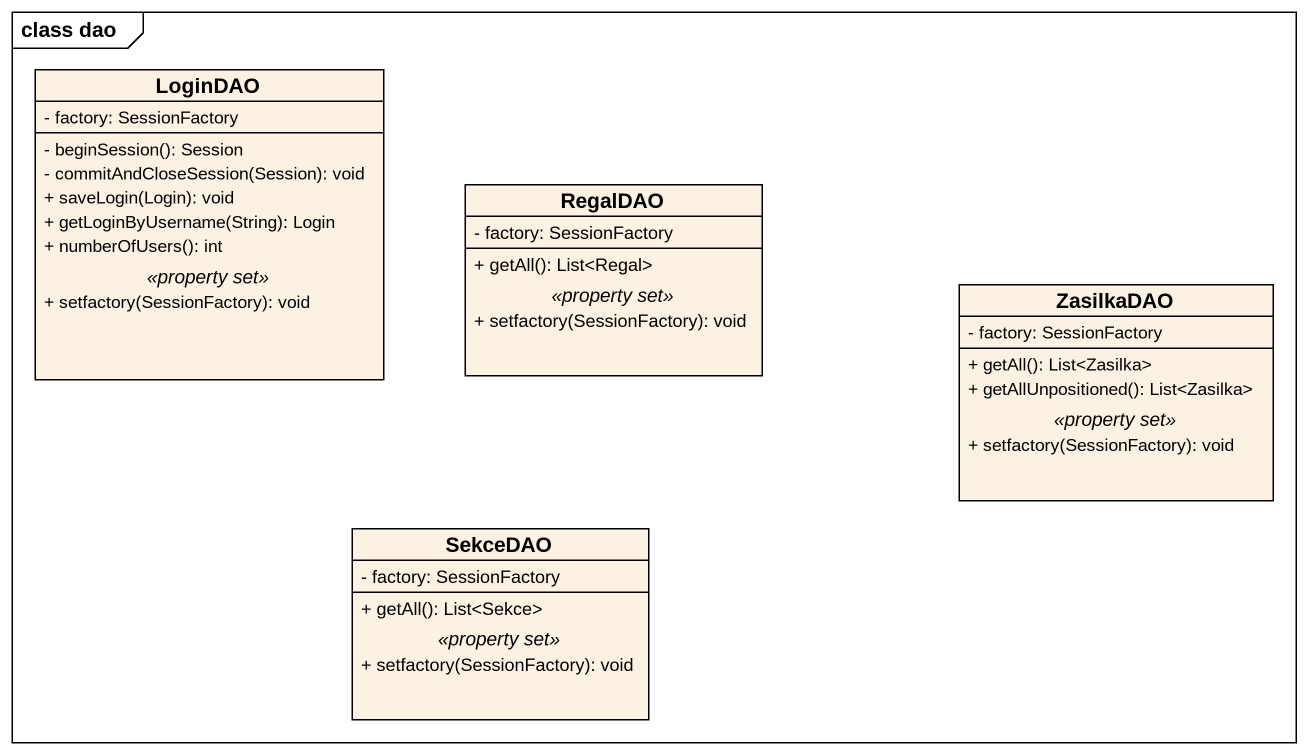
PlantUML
@startuml
mainframe class dao
hide circle
hide empty members
skinparam classAttributeIconSize 0
class LoginDAO {
  - factory: SessionFactory
  --
  - beginSession(): Session
  - commitAndCloseSession(Session): void
  + saveLogin(Login): void
  + getLoginByUsername(String): Login
  + numberOfUsers(): int
  .. <<property set>> ..
  + setfactory(SessionFactory): void
}
class RegalDAO {
  - factory: SessionFactory
  --
  + getAll(): List<Regal>
  .. <<property set>> ..
  + setfactory(SessionFactory): void
}
class ZasilkaDAO {
  - factory: SessionFactory
  --
  + getAll(): List<Zasilka>
  + getAllUnpositioned(): List<Zasilka>
  .. <<property set>> ..
  + setfactory(SessionFactory): void
}
class SekceDAO {
  - factory: SessionFactory
  --
  + getAll(): List<Sekce>
  .. <<property set>> ..
  + setfactory(SessionFactory): void
}
@enduml
